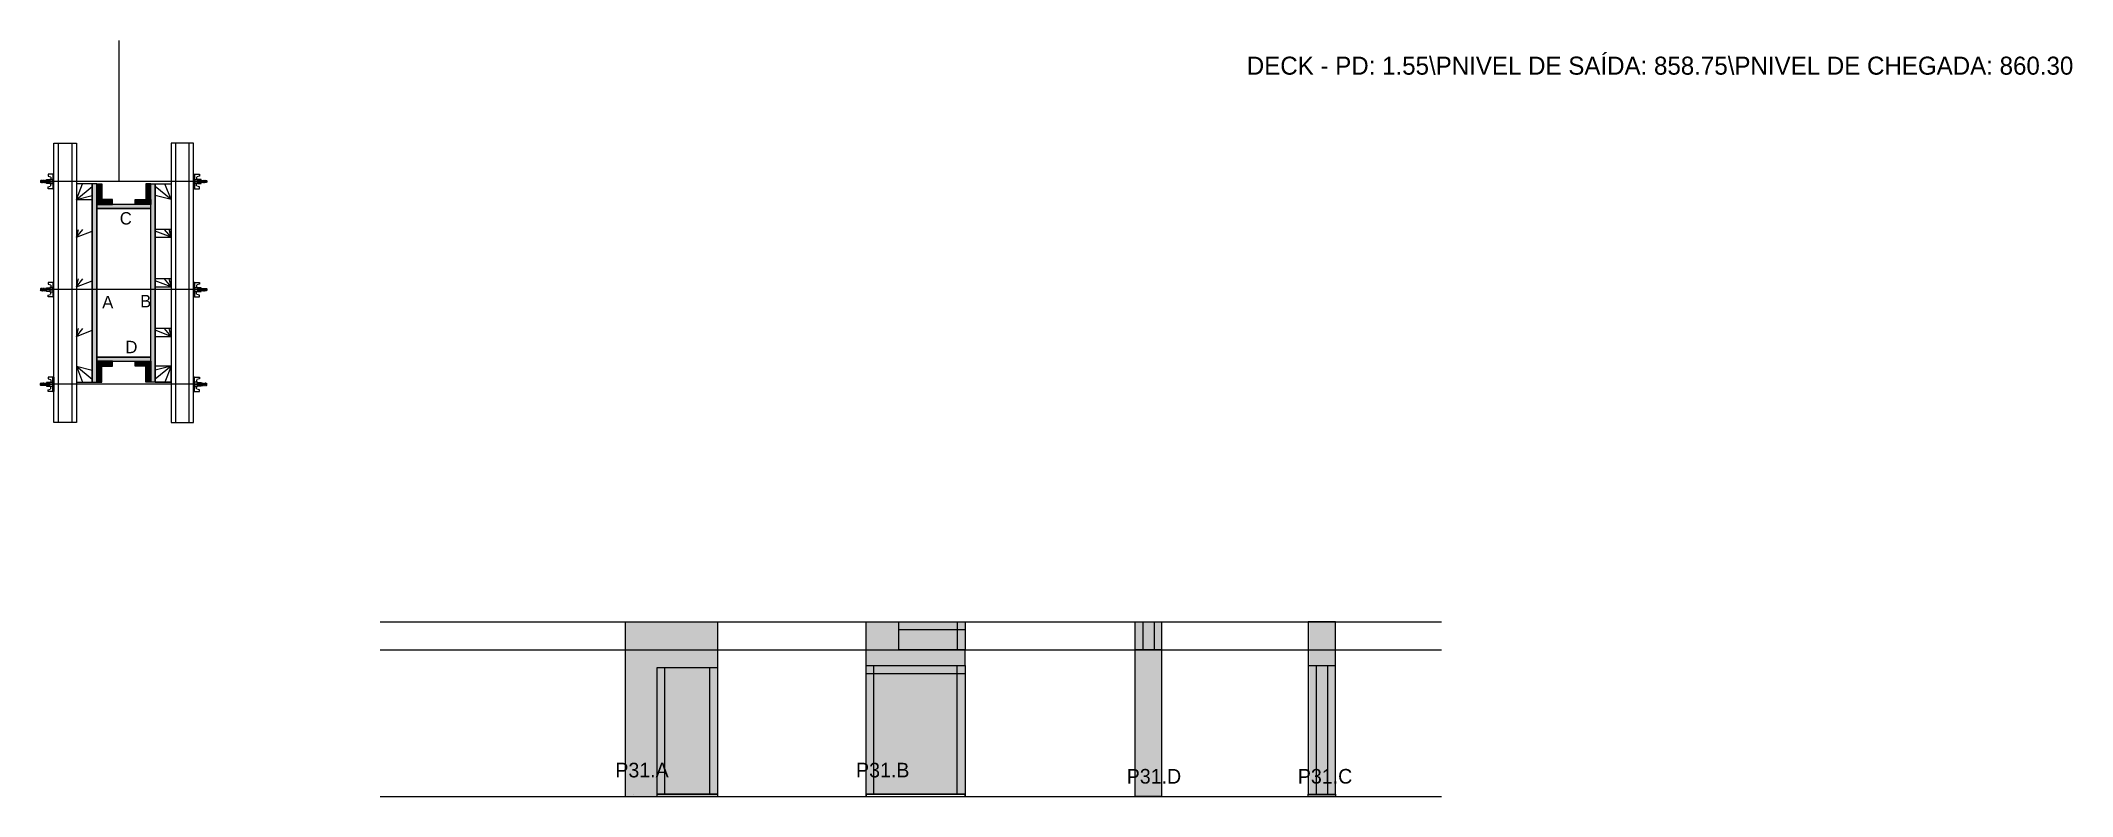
# Model space of a CAD drawing. Header units: metres. Extents: x 4535 to 6338, y 2057 to 2727.
import ezdxf

# ---------------------------------------------------------------- set-up
doc = ezdxf.new("R2010")
doc.units = ezdxf.units.M
for name, color, linetype in [('CHAPA', 7, 'Continuous'), ('COTA', 7, 'Continuous'), ('Hachura', 7, 'Continuous'), ('Madeira', 7, 'Continuous'), ('NOMENCLATURA', 7, 'Continuous'), ('Nível', 7, 'Continuous'), ('Painéis', 7, 'Continuous'), ('Perfil Metálico', 7, 'Continuous'), ('SARR_2.2x7', 7, 'Continuous'), ('SARRAFO', 7, 'Continuous'), ('Texto Seção', 7, 'Continuous'), ('TEXTO_GERAL', 7, 'Continuous')]:
    doc.layers.add(name, color=color, linetype=linetype)

msp = doc.modelspace()

# ---------------------------------------------------------------- hatches: boundary and pattern name
at = {"layer": 'COTA'}
h = msp.add_hatch(color=7, dxfattribs=at)
h.dxf.hatch_style = 1
h.paths.add_polyline_path([(5081.8, 2170.7), (5135.8, 2170.7), (5135.8, 2170.7), (5135.8, 2211.7), (5135.8, 2211.7), (5053.8, 2211.7), (5053.8, 2211.7), (5053.8, 2056.7), (5053.8, 2056.7), (5081.8, 2056.7), (5081.8, 2056.7), (5081.8, 2170.7)])
h = msp.add_hatch(color=7, dxfattribs=at)
h.dxf.hatch_style = 1
h.paths.add_polyline_path([(5296.5, 2211.7), (5267.5, 2211.7), (5267.5, 2186.7), (5296.5, 2186.7), (5296.5, 2211.7)])
h.paths.add_polyline_path([(5355.5, 2186.7), (5296.5, 2186.7), (5267.5, 2186.7), (5267.5, 2172.7), (5355.5, 2172.7), (5355.5, 2186.7)])
h = msp.add_hatch(color=7, dxfattribs=at)
h.dxf.hatch_style = 1
h.paths.add_polyline_path([(5684.1, 2211.7), (5661.1, 2211.7), (5661.1, 2211.7), (5661.1, 2172.7), (5661.1, 2172.7), (5684.1, 2172.7), (5684.1, 2172.7), (5684.1, 2211.7), (5684.1, 2211.7)])
h = msp.add_hatch(color=7, dxfattribs=at)
h.dxf.hatch_style = 1
h.paths.add_polyline_path([(5530.1, 2186.7), (5506.1, 2186.7), (5506.1, 2186.7), (5506.1, 2056.7), (5506.1, 2056.7), (5530.1, 2056.7), (5530.1, 2056.7), (5530.1, 2186.7)])
at = {"layer": 'Hachura'}
h = msp.add_hatch(color=7, dxfattribs=at)
h.dxf.hatch_style = 1
h.paths.add_polyline_path([(4584.5, 2600.4), (4580.5, 2600.4), (4580.5, 2600.4), (4580.5, 2424.4), (4580.5, 2424.4), (4584.5, 2424.4), (4584.5, 2424.4), (4584.5, 2600.4), (4584.5, 2600.4)])
h = msp.add_hatch(color=7, dxfattribs=at)
h.dxf.hatch_style = 1
h.paths.add_polyline_path([(4584.5, 2586.4), (4588.9, 2586.4), (4588.9, 2586.4), (4588.9, 2600.4), (4588.9, 2600.4), (4584.5, 2600.4), (4584.5, 2600.4), (4584.5, 2586.4)])
h = msp.add_hatch(color=7, dxfattribs=at)
h.dxf.hatch_style = 1
h.paths.add_polyline_path([(4632.5, 2586.4), (4628.1, 2586.4), (4628.1, 2586.4), (4628.1, 2600.4), (4628.1, 2600.4), (4632.5, 2600.4), (4632.5, 2600.4), (4632.5, 2586.4)])
h = msp.add_hatch(color=7, dxfattribs=at)
h.dxf.hatch_style = 1
h.paths.add_polyline_path([(4632.5, 2600.4), (4636.5, 2600.4), (4636.5, 2600.4), (4636.5, 2424.4), (4636.5, 2424.4), (4632.5, 2424.4), (4632.5, 2424.4), (4632.5, 2600.4), (4632.5, 2600.4)])
h = msp.add_hatch(color=7, dxfattribs=at)
h.dxf.hatch_style = 1
h.paths.add_polyline_path([(4584.5, 2582), (4584.5, 2586.4), (4584.5, 2586.4), (4598.5, 2586.4), (4598.5, 2586.4), (4598.5, 2582), (4598.5, 2582), (4584.5, 2582)])
h = msp.add_hatch(color=7, dxfattribs=at)
h.dxf.hatch_style = 1
h.paths.add_polyline_path([(4632.5, 2578.4), (4632.5, 2582), (4632.5, 2582), (4584.5, 2582), (4584.5, 2582), (4584.5, 2578.4), (4584.5, 2578.4), (4632.5, 2578.4)])
h = msp.add_hatch(color=7, dxfattribs=at)
h.dxf.hatch_style = 1
h.paths.add_polyline_path([(4632.5, 2578.4), (4632.5, 2582), (4632.5, 2582), (4584.5, 2582), (4584.5, 2582), (4584.5, 2578.4), (4584.5, 2578.4), (4632.5, 2578.4)])
h = msp.add_hatch(color=7, dxfattribs=at)
h.dxf.hatch_style = 1
h.paths.add_polyline_path([(4632.5, 2582), (4632.5, 2586.4), (4632.5, 2586.4), (4618.5, 2586.4), (4618.5, 2586.4), (4618.5, 2582), (4618.5, 2582), (4632.5, 2582)])
h = msp.add_hatch(color=7, dxfattribs=at)
h.dxf.hatch_style = 1
h.paths.add_polyline_path([(4632.5, 2442.8), (4632.5, 2446.4), (4632.5, 2446.4), (4584.5, 2446.4), (4584.5, 2446.4), (4584.5, 2442.8), (4584.5, 2442.8), (4632.5, 2442.8)])
h = msp.add_hatch(color=7, dxfattribs=at)
h.dxf.hatch_style = 1
h.paths.add_polyline_path([(4632.5, 2442.8), (4632.5, 2446.4), (4632.5, 2446.4), (4584.5, 2446.4), (4584.5, 2446.4), (4584.5, 2442.8), (4584.5, 2442.8), (4632.5, 2442.8)])
h = msp.add_hatch(color=7, dxfattribs=at)
h.dxf.hatch_style = 1
h.paths.add_polyline_path([(4584.5, 2438.4), (4584.5, 2442.8), (4584.5, 2442.8), (4598.5, 2442.8), (4598.5, 2442.8), (4598.5, 2438.4), (4598.5, 2438.4), (4584.5, 2438.4)])
h = msp.add_hatch(color=7, dxfattribs=at)
h.dxf.hatch_style = 1
h.paths.add_polyline_path([(4584.5, 2438.4), (4588.9, 2438.4), (4588.9, 2438.4), (4588.9, 2424.4), (4588.9, 2424.4), (4584.5, 2424.4), (4584.5, 2424.4), (4584.5, 2438.4)])
h = msp.add_hatch(color=7, dxfattribs=at)
h.dxf.hatch_style = 1
h.paths.add_polyline_path([(4632.5, 2438.4), (4632.5, 2442.8), (4632.5, 2442.8), (4618.5, 2442.8), (4618.5, 2442.8), (4618.5, 2438.4), (4618.5, 2438.4), (4632.5, 2438.4)])
h = msp.add_hatch(color=7, dxfattribs=at)
h.dxf.hatch_style = 1
h.paths.add_polyline_path([(4632.5, 2438.4), (4628.1, 2438.4), (4628.1, 2438.4), (4628.1, 2424.4), (4628.1, 2424.4), (4632.5, 2424.4), (4632.5, 2424.4), (4632.5, 2438.4)])
h = msp.add_hatch(color=7, dxfattribs=at)
h.dxf.hatch_style = 1
h.paths.add_polyline_path([(5355.5, 2211.7), (5296.5, 2211.7), (5296.5, 2186.7), (5355.5, 2186.7), (5355.5, 2211.7)])
h.paths.add_polyline_path([(5355.5, 2172.7), (5267.5, 2172.7), (5267.5, 2058.7), (5355.5, 2058.7), (5355.5, 2172.7)])
h = msp.add_hatch(color=7, dxfattribs=at)
h.dxf.hatch_style = 1
h.paths.add_polyline_path([(5530.1, 2211.7), (5506.1, 2211.7), (5506.1, 2186.7), (5530.1, 2186.7), (5530.1, 2211.7)])
h = msp.add_hatch(color=7, dxfattribs=at)
h.dxf.hatch_style = 1
h.paths.add_polyline_path([(5081.8, 2170.7), (5081.8, 2056.7), (5081.8, 2056.7), (5135.8, 2056.7), (5135.8, 2056.7), (5135.8, 2170.7), (5135.8, 2170.7), (5081.8, 2170.7)])
h = msp.add_hatch(color=7, dxfattribs=at)
h.dxf.hatch_style = 1
h.paths.add_polyline_path([(5684.1, 2172.7), (5661.1, 2172.7), (5661.1, 2172.7), (5661.1, 2056.7), (5661.1, 2056.7), (5684.1, 2056.7), (5684.1, 2056.7), (5684.1, 2172.7), (5684.1, 2172.7)])

# ---------------------------------------------------------------- linework, layer by layer
at = {"layer": 'CHAPA', "color": 7, "lineweight": 25}
for points in [[(4584.5, 2600.4), (4580.5, 2600.4), (4580.5, 2424.4), (4584.5, 2424.4)], [(4584.5, 2600.4), (4580.5, 2600.4), (4580.5, 2424.4), (4584.5, 2424.4)], [(4632.5, 2600.4), (4636.5, 2600.4), (4636.5, 2424.4), (4632.5, 2424.4)], [(4632.5, 2600.4), (4636.5, 2600.4), (4636.5, 2424.4), (4632.5, 2424.4)], [(4632.5, 2578.4), (4632.5, 2582), (4584.5, 2582), (4584.5, 2578.4)], [(4632.5, 2578.4), (4632.5, 2582), (4584.5, 2582), (4584.5, 2578.4)], [(4632.5, 2442.8), (4632.5, 2446.4), (4584.5, 2446.4), (4584.5, 2442.8)], [(4632.5, 2442.8), (4632.5, 2446.4), (4584.5, 2446.4), (4584.5, 2442.8)]]:
    msp.add_lwpolyline(points, close=True, dxfattribs=at)
at = {"layer": 'COTA', "color": 7, "lineweight": 25}
for p, q in [((5053.8, 2056.7), (5053.8, 2211.7)), ((5053.8, 2211.7), (5135.8, 2211.7)), ((5135.8, 2170.7), (5135.8, 2211.7)), ((5267.5, 2211.7), (5296.5, 2211.7)), ((5267.5, 2172.7), (5267.5, 2211.7)), ((5355.5, 2172.7), (5355.5, 2186.7)), ((5053.8, 2056.7), (5081.8, 2056.7)), ((5060.8, 2058.7), (5060.8, 2058.7)), ((5530.1, 2056.7), (5506.1, 2056.7))]:
    msp.add_line(p, q, dxfattribs=at)
for points in [[(5684.1, 2172.7), (5684.1, 2211.7), (5660.1, 2211.7), (5660.1, 2172.7)], [(5530.1, 2056.7), (5530.1, 2186.7), (5506.1, 2186.7), (5506.1, 2056.7)]]:
    msp.add_lwpolyline(points, dxfattribs=at)
at = {"layer": 'Defpoints', "color": 7, "lineweight": 25}
msp.add_line((4604.4, 2602.4), (4604.4, 2727.4), dxfattribs=at)
at = {"layer": 'Hachura', "color": 7, "lineweight": 25}
for p, q in [((4535, 2603.4), (4534.7, 2603.1)), ((4534.7, 2603.1), (4534.7, 2601.8)), ((4535, 2601.5), (4534.7, 2601.8)), ((4535.4, 2603.4), (4535, 2603.4)), ((4535, 2603.4), (4535, 2603.4)), ((4535, 2601.5), (4535, 2603.4)), ((4535.7, 2601.5), (4535, 2602.8)), ((4535.6, 2601.4), (4535, 2602.5)), ((4535, 2602), (4535.4, 2601.3)), ((4535, 2601.8), (4535.2, 2601.5)), ((4535.2, 2601.5), (4535, 2601.5)), ((4535.4, 2603.5), (4536.5, 2601.3)), ((4535.4, 2603.4), (4536.3, 2601.5)), ((4535.4, 2603.4), (4536.3, 2601.5)), ((4536.8, 2601.4), (4535.7, 2603.5)), ((4535.7, 2601.5), (4536.3, 2601.5)), ((4536.5, 2603.4), (4535.9, 2603.4)), ((4536.8, 2601.5), (4535.9, 2603.4)), ((4536.5, 2603.4), (4537.5, 2601.5)), ((4536.6, 2603.5), (4537.7, 2601.3)), ((4537.5, 2601.5), (4536.8, 2601.5)), ((4537.9, 2601.4), (4536.9, 2603.5)), ((4537.7, 2603.4), (4537, 2603.4)), ((4538, 2601.5), (4537, 2603.4)), ((4537.2, 2603.4), (4537, 2603.4)), ((4537.7, 2603.4), (4538.6, 2601.5)), ((4537.8, 2603.5), (4538.9, 2601.3)), ((4539.1, 2601.4), (4538, 2603.5)), ((4538.2, 2601.5), (4538, 2601.5)), ((4538.8, 2603.4), (4538.2, 2603.4)), ((4539.2, 2601.5), (4538.2, 2603.4)), ((4538.2, 2601.5), (4538.6, 2601.5)), ((4538.8, 2603.4), (4539.8, 2601.5)), ((4539.8, 2602.3), (4539.2, 2603.5)), ((4539.2, 2601.5), (4539.8, 2601.5)), ((4539.8, 2602.5), (4539.4, 2603.4)), ((4539.8, 2603.4), (4539.4, 2603.4)), ((4681.3, 2602.4), (4539.5, 2602.4)), ((4539.8, 2600.7), (4539.8, 2604.1)), ((4539.8, 2604.1), (4543, 2604.1)), ((4539.8, 2603), (4543, 2603)), ((4539.8, 2601.5), (4543, 2601.5)), ((4543, 2600.7), (4539.8, 2600.7)), ((4539.9, 2600.7), (4539.9, 2604.1)), ((4546.5, 2608.8), (4541.4, 2608.8)), ((4541.4, 2608.8), (4541.4, 2607.2)), ((4541.4, 2607.2), (4543.6, 2606.6)), ((4541.4, 2597.6), (4543.6, 2598.2)), ((4541.4, 2596), (4541.4, 2597.6)), ((4543, 2604.3), (4543, 2600.5)), ((4545.6, 2604.3), (4543, 2604.3)), ((4543, 2600.5), (4543, 2600.7)), ((4543, 2600.5), (4543, 2600.7)), ((4543, 2600.5), (4545.6, 2600.5)), ((4545.6, 2602.7), (4543.6, 2602.7)), ((4543.6, 2602.2), (4545.6, 2602.2)), ((4543.8, 2606.3), (4543.8, 2604.3)), ((4543.8, 2598.5), (4543.8, 2600.5)), ((4545.6, 2608.8), (4545.6, 2596)), ((4545.6, 2608.8), (4545.6, 2603.7)), ((4545.6, 2608.7), (4546.5, 2608.7)), ((4545.6, 2608.5), (4546.5, 2608.5)), ((4545.6, 2608.2), (4546.5, 2608.2)), ((4545.6, 2607.7), (4546.5, 2607.7)), ((4545.6, 2606.9), (4546.5, 2606.9)), ((4545.6, 2605.4), (4546.5, 2605.4)), ((4545.6, 2602.4), (4545.6, 2604.3)), ((4545.6, 2603.7), (4545.6, 2603)), ((4545.6, 2602.4), (4546.5, 2602.4)), ((4545.6, 2599.4), (4546.5, 2599.4)), ((4545.6, 2597.9), (4546.5, 2597.9)), ((4545.9, 2603.4), (4545.7, 2603.4)), ((4545.7, 2601.4), (4546.2, 2601.4)), ((4546.4, 2603.4), (4545.9, 2603.4)), ((4546.5, 2596), (4546.5, 2608.8)), ((4546.5, 2596.9), (4546.5, 2604.7)), ((4670.5, 2596), (4670.5, 2608.8)), ((4670.5, 2608.8), (4675.6, 2608.8)), ((4671.4, 2608.7), (4670.5, 2608.7)), ((4671.4, 2608.5), (4670.5, 2608.5)), ((4671.4, 2608.2), (4670.5, 2608.2)), ((4671.4, 2607.7), (4670.5, 2607.7)), ((4671.4, 2606.9), (4670.5, 2606.9)), ((4671.4, 2605.4), (4670.5, 2605.4)), ((4670.5, 2596.9), (4670.5, 2604.7)), ((4671.4, 2602.4), (4670.5, 2602.4)), ((4671.4, 2599.4), (4670.5, 2599.4)), ((4671.4, 2597.9), (4670.5, 2597.9)), ((4670.7, 2603.4), (4671.1, 2603.4)), ((4671.3, 2601.4), (4670.9, 2601.4)), ((4671.1, 2603.4), (4671.3, 2603.4)), ((4671.4, 2608.8), (4671.4, 2596)), ((4671.4, 2608.8), (4671.4, 2603.7)), ((4671.4, 2602.4), (4671.4, 2604.3)), ((4671.4, 2604.3), (4674, 2604.3)), ((4671.4, 2603.7), (4671.4, 2603)), ((4671.4, 2602.7), (4673.4, 2602.7)), ((4673.4, 2602.2), (4671.4, 2602.2)), ((4674, 2600.5), (4671.4, 2600.5)), ((4673.2, 2606.3), (4673.2, 2604.3)), ((4673.2, 2598.5), (4673.2, 2600.5)), ((4675.7, 2607.2), (4673.5, 2606.6)), ((4675.7, 2597.6), (4673.5, 2598.2)), ((4674, 2604.3), (4674, 2600.5)), ((4677.2, 2604.1), (4674, 2604.1)), ((4677.2, 2603), (4674, 2603)), ((4677.2, 2601.5), (4674, 2601.5)), ((4674, 2600.7), (4677.2, 2600.7)), ((4674, 2600.5), (4674, 2600.7)), ((4674, 2600.5), (4674, 2600.7)), ((4675.7, 2608.8), (4675.7, 2607.2)), ((4675.7, 2596), (4675.7, 2597.6)), ((4677.2, 2600.7), (4677.2, 2604.1)), ((4677.2, 2600.7), (4677.2, 2604.1)), ((4677.2, 2602.3), (4677.9, 2603.5)), ((4678.2, 2603.4), (4677.2, 2601.5)), ((4677.2, 2602.5), (4677.7, 2603.4)), ((4677.2, 2603.4), (4677.7, 2603.4)), ((4677.9, 2601.5), (4677.2, 2601.5)), ((4677.9, 2601.4), (4679, 2603.5)), ((4677.9, 2601.5), (4678.8, 2603.4)), ((4679.3, 2603.5), (4678.2, 2601.3)), ((4678.2, 2603.4), (4678.8, 2603.4)), ((4679.3, 2603.4), (4678.4, 2601.5)), ((4678.8, 2601.5), (4678.4, 2601.5)), ((4678.8, 2601.5), (4679, 2601.5)), ((4679, 2601.5), (4680, 2603.4)), ((4679.1, 2601.4), (4680.2, 2603.5)), ((4680.4, 2603.5), (4679.3, 2601.3)), ((4679.3, 2603.4), (4680, 2603.4)), ((4680.5, 2603.4), (4679.5, 2601.5)), ((4679.5, 2601.5), (4680.2, 2601.5)), ((4679.8, 2603.4), (4680, 2603.4)), ((4680.2, 2601.5), (4681.2, 2603.4)), ((4680.3, 2601.4), (4681.3, 2603.5)), ((4681.6, 2603.5), (4680.5, 2601.3)), ((4680.5, 2603.4), (4681.2, 2603.4)), ((4681.7, 2603.4), (4680.7, 2601.5)), ((4681.7, 2603.4), (4680.7, 2601.5)), ((4681.3, 2601.5), (4680.7, 2601.5)), ((4681.3, 2601.5), (4682, 2602.8)), ((4681.4, 2601.4), (4682, 2602.5)), ((4681.7, 2603.4), (4682, 2603.4)), ((4682, 2602), (4681.7, 2601.3)), ((4682, 2601.8), (4681.9, 2601.5)), ((4681.9, 2601.5), (4682, 2601.5)), ((4682, 2603.4), (4682, 2603.4)), ((4682, 2603.4), (4682.3, 2603.1)), ((4682, 2601.5), (4682, 2603.4)), ((4682, 2601.5), (4682.3, 2601.8)), ((4682.3, 2603.1), (4682.3, 2601.8)), ((4545.6, 2596), (4541.4, 2596)), ((4545.6, 2597.1), (4546.5, 2597.1)), ((4545.6, 2596.6), (4546.5, 2596.6)), ((4545.6, 2596.3), (4546.5, 2596.3)), ((4545.6, 2596.1), (4546.5, 2596.1)), ((4545.6, 2596), (4546.5, 2596)), ((4671.4, 2597.1), (4670.5, 2597.1)), ((4671.4, 2596.6), (4670.5, 2596.6)), ((4671.4, 2596.3), (4670.5, 2596.3)), ((4671.4, 2596.1), (4670.5, 2596.1)), ((4671.4, 2596), (4670.5, 2596)), ((4671.4, 2596), (4675.7, 2596)), ((4535, 2507.4), (4534.7, 2507.1)), ((4534.7, 2507.1), (4534.7, 2505.8)), ((4535.4, 2507.4), (4535, 2507.4)), ((4535, 2507.4), (4535, 2507.4)), ((4535, 2505.5), (4535, 2507.4)), ((4535.4, 2507.5), (4536.5, 2505.3)), ((4535.4, 2507.4), (4536.3, 2505.5)), ((4535.4, 2507.4), (4536.3, 2505.5)), ((4536.8, 2505.4), (4535.7, 2507.5)), ((4536.5, 2507.4), (4535.9, 2507.4)), ((4536.8, 2505.5), (4535.9, 2507.4)), ((4536.5, 2507.4), (4537.5, 2505.5)), ((4536.6, 2507.5), (4537.7, 2505.3)), ((4537.9, 2505.4), (4536.9, 2507.5)), ((4537.7, 2507.4), (4537, 2507.4)), ((4538, 2505.5), (4537, 2507.4)), ((4537.2, 2507.4), (4537, 2507.4)), ((4537.7, 2507.4), (4538.6, 2505.5)), ((4537.8, 2507.5), (4538.9, 2505.3)), ((4539.1, 2505.4), (4538, 2507.5)), ((4538.8, 2507.4), (4538.2, 2507.4)), ((4539.2, 2505.5), (4538.2, 2507.4)), ((4538.8, 2507.4), (4539.8, 2505.5)), ((4539.8, 2506.3), (4539.2, 2507.5)), ((4539.8, 2506.5), (4539.4, 2507.4)), ((4539.8, 2507.4), (4539.4, 2507.4)), ((4539.8, 2504.7), (4539.8, 2508.1)), ((4539.8, 2508.1), (4543, 2508.1)), ((4539.9, 2504.7), (4539.9, 2508.1)), ((4546.5, 2512.8), (4541.4, 2512.8)), ((4541.4, 2512.8), (4541.4, 2511.2)), ((4541.4, 2511.2), (4543.6, 2510.6)), ((4543, 2508.3), (4543, 2504.5)), ((4545.6, 2508.3), (4543, 2508.3)), ((4543.8, 2510.3), (4543.8, 2508.3)), ((4545.6, 2512.8), (4545.6, 2500)), ((4545.6, 2512.8), (4545.6, 2507.7)), ((4545.6, 2512.7), (4546.5, 2512.7)), ((4545.6, 2512.5), (4546.5, 2512.5)), ((4545.6, 2512.2), (4546.5, 2512.2)), ((4545.6, 2511.7), (4546.5, 2511.7)), ((4545.6, 2510.9), (4546.5, 2510.9)), ((4545.6, 2509.4), (4546.5, 2509.4)), ((4545.6, 2506.4), (4545.6, 2508.3)), ((4545.6, 2507.7), (4545.6, 2507)), ((4545.9, 2507.4), (4545.7, 2507.4)), ((4546.4, 2507.4), (4545.9, 2507.4)), ((4546.5, 2500), (4546.5, 2512.8)), ((4546.5, 2500.9), (4546.5, 2508.7)), ((4670.5, 2500), (4670.5, 2512.8)), ((4670.5, 2512.8), (4675.6, 2512.8)), ((4671.4, 2512.7), (4670.5, 2512.7)), ((4671.4, 2512.5), (4670.5, 2512.5)), ((4671.4, 2512.2), (4670.5, 2512.2)), ((4671.4, 2511.7), (4670.5, 2511.7)), ((4671.4, 2510.9), (4670.5, 2510.9)), ((4671.4, 2509.4), (4670.5, 2509.4)), ((4670.5, 2500.9), (4670.5, 2508.7)), ((4670.7, 2507.4), (4671.1, 2507.4)), ((4671.1, 2507.4), (4671.3, 2507.4)), ((4671.4, 2512.8), (4671.4, 2500)), ((4671.4, 2512.8), (4671.4, 2507.7)), ((4671.4, 2506.4), (4671.4, 2508.3)), ((4671.4, 2508.3), (4674, 2508.3)), ((4671.4, 2507.7), (4671.4, 2507)), ((4673.2, 2510.3), (4673.2, 2508.3)), ((4675.7, 2511.2), (4673.5, 2510.6)), ((4674, 2508.3), (4674, 2504.5)), ((4677.2, 2508.1), (4674, 2508.1)), ((4675.7, 2512.8), (4675.7, 2511.2)), ((4677.2, 2504.7), (4677.2, 2508.1)), ((4677.2, 2504.7), (4677.2, 2508.1)), ((4677.2, 2506.3), (4677.9, 2507.5)), ((4678.2, 2507.4), (4677.2, 2505.5)), ((4677.2, 2506.5), (4677.7, 2507.4)), ((4677.2, 2507.4), (4677.7, 2507.4)), ((4677.9, 2505.4), (4679, 2507.5)), ((4677.9, 2505.5), (4678.8, 2507.4)), ((4679.3, 2507.5), (4678.2, 2505.3)), ((4678.2, 2507.4), (4678.8, 2507.4)), ((4679.3, 2507.4), (4678.4, 2505.5)), ((4679, 2505.5), (4680, 2507.4)), ((4679.1, 2505.4), (4680.2, 2507.5)), ((4680.4, 2507.5), (4679.3, 2505.3)), ((4679.3, 2507.4), (4680, 2507.4)), ((4680.5, 2507.4), (4679.5, 2505.5)), ((4679.8, 2507.4), (4680, 2507.4)), ((4680.2, 2505.5), (4681.2, 2507.4)), ((4680.3, 2505.4), (4681.3, 2507.5)), ((4681.6, 2507.5), (4680.5, 2505.3)), ((4680.5, 2507.4), (4681.2, 2507.4)), ((4681.7, 2507.4), (4680.7, 2505.5)), ((4681.7, 2507.4), (4680.7, 2505.5)), ((4681.7, 2507.4), (4682, 2507.4)), ((4682, 2507.4), (4682, 2507.4)), ((4682, 2507.4), (4682.3, 2507.1)), ((4682, 2505.5), (4682, 2507.4)), ((4682.3, 2507.1), (4682.3, 2505.8)), ((4535, 2505.5), (4534.7, 2505.8)), ((4535.7, 2505.5), (4535, 2506.8)), ((4535.6, 2505.4), (4535, 2506.5)), ((4535, 2506), (4535.4, 2505.3)), ((4535, 2505.8), (4535.2, 2505.5)), ((4535.2, 2505.5), (4535, 2505.5)), ((4535.7, 2505.5), (4536.3, 2505.5)), ((4537.5, 2505.5), (4536.8, 2505.5)), ((4538.2, 2505.5), (4538, 2505.5)), ((4538.2, 2505.5), (4538.6, 2505.5)), ((4539.2, 2505.5), (4539.8, 2505.5)), ((4681.3, 2506.4), (4539.5, 2506.4)), ((4539.8, 2507), (4543, 2507)), ((4539.8, 2505.5), (4543, 2505.5)), ((4543, 2504.7), (4539.8, 2504.7)), ((4541.4, 2501.6), (4543.6, 2502.2)), ((4541.4, 2500), (4541.4, 2501.6)), ((4545.6, 2500), (4541.4, 2500)), ((4543, 2504.5), (4543, 2504.7)), ((4543, 2504.5), (4543, 2504.7)), ((4543, 2504.5), (4545.6, 2504.5)), ((4545.6, 2506.7), (4543.6, 2506.7)), ((4543.6, 2506.2), (4545.6, 2506.2)), ((4543.8, 2502.5), (4543.8, 2504.5)), ((4545.6, 2506.4), (4546.5, 2506.4)), ((4545.6, 2503.4), (4546.5, 2503.4)), ((4545.6, 2501.9), (4546.5, 2501.9)), ((4545.6, 2501.1), (4546.5, 2501.1)), ((4545.6, 2500.6), (4546.5, 2500.6)), ((4545.6, 2500.3), (4546.5, 2500.3)), ((4545.6, 2500.1), (4546.5, 2500.1)), ((4545.6, 2500), (4546.5, 2500)), ((4545.7, 2505.4), (4546.2, 2505.4)), ((4671.4, 2506.4), (4670.5, 2506.4)), ((4671.4, 2503.4), (4670.5, 2503.4)), ((4671.4, 2501.9), (4670.5, 2501.9)), ((4671.4, 2501.1), (4670.5, 2501.1)), ((4671.4, 2500.6), (4670.5, 2500.6)), ((4671.4, 2500.3), (4670.5, 2500.3)), ((4671.4, 2500.1), (4670.5, 2500.1)), ((4671.4, 2500), (4670.5, 2500)), ((4671.3, 2505.4), (4670.9, 2505.4)), ((4671.4, 2506.7), (4673.4, 2506.7)), ((4673.4, 2506.2), (4671.4, 2506.2)), ((4674, 2504.5), (4671.4, 2504.5)), ((4671.4, 2500), (4675.7, 2500)), ((4673.2, 2502.5), (4673.2, 2504.5)), ((4675.7, 2501.6), (4673.5, 2502.2)), ((4677.2, 2507), (4674, 2507)), ((4677.2, 2505.5), (4674, 2505.5)), ((4674, 2504.7), (4677.2, 2504.7)), ((4674, 2504.5), (4674, 2504.7)), ((4674, 2504.5), (4674, 2504.7)), ((4675.7, 2500), (4675.7, 2501.6)), ((4677.9, 2505.5), (4677.2, 2505.5)), ((4678.8, 2505.5), (4678.4, 2505.5)), ((4678.8, 2505.5), (4679, 2505.5)), ((4679.5, 2505.5), (4680.2, 2505.5)), ((4681.3, 2505.5), (4680.7, 2505.5)), ((4681.3, 2505.5), (4682, 2506.8)), ((4681.4, 2505.4), (4682, 2506.5)), ((4682, 2506), (4681.7, 2505.3)), ((4682, 2505.8), (4681.9, 2505.5)), ((4681.9, 2505.5), (4682, 2505.5)), ((4682, 2505.5), (4682.3, 2505.8)), ((4535, 2423.3), (4534.7, 2423)), ((4534.7, 2421.7), (4534.7, 2423)), ((4535, 2421.4), (4534.7, 2421.7)), ((4535, 2422.8), (4535.4, 2423.5)), ((4535.6, 2423.4), (4535, 2422.3)), ((4535, 2423), (4535.2, 2423.3)), ((4535.2, 2423.3), (4535, 2423.3)), ((4535.7, 2423.3), (4535, 2422)), ((4535, 2423.3), (4535, 2421.4)), ((4535.4, 2421.4), (4535, 2421.4)), ((4535, 2421.4), (4535, 2421.4)), ((4535.4, 2421.3), (4536.5, 2423.5)), ((4535.4, 2421.4), (4536.3, 2423.3)), ((4535.4, 2421.4), (4536.3, 2423.3)), ((4536.8, 2423.4), (4535.7, 2421.3)), ((4535.7, 2423.3), (4536.3, 2423.3)), ((4536.8, 2423.3), (4535.9, 2421.4)), ((4536.5, 2421.4), (4535.9, 2421.4)), ((4536.5, 2421.4), (4537.5, 2423.3)), ((4536.6, 2421.3), (4537.7, 2423.5)), ((4537.5, 2423.3), (4536.8, 2423.3)), ((4537.9, 2423.4), (4536.9, 2421.3)), ((4538, 2423.3), (4537, 2421.4)), ((4537.7, 2421.4), (4537, 2421.4)), ((4537.2, 2421.4), (4537, 2421.4)), ((4537.7, 2421.4), (4538.6, 2423.3)), ((4537.8, 2421.3), (4538.9, 2423.5)), ((4539.1, 2423.4), (4538, 2421.3)), ((4538.2, 2423.3), (4538, 2423.3)), ((4538.2, 2423.3), (4538.6, 2423.3)), ((4539.2, 2423.3), (4538.2, 2421.4)), ((4538.8, 2421.4), (4538.2, 2421.4)), ((4538.8, 2421.4), (4539.8, 2423.3)), ((4539.2, 2423.3), (4539.8, 2423.3)), ((4539.8, 2422.5), (4539.2, 2421.3)), ((4539.8, 2422.3), (4539.4, 2421.4)), ((4539.8, 2421.4), (4539.4, 2421.4)), ((4681.3, 2422.4), (4539.5, 2422.4)), ((4539.8, 2424.1), (4539.8, 2420.7)), ((4543, 2424.1), (4539.8, 2424.1)), ((4539.8, 2423.3), (4543, 2423.3)), ((4539.8, 2421.8), (4543, 2421.8)), ((4539.8, 2420.7), (4543, 2420.7)), ((4539.9, 2424.1), (4539.9, 2420.7)), ((4545.6, 2428.8), (4541.4, 2428.8)), ((4541.4, 2428.8), (4541.4, 2427.2)), ((4541.4, 2427.2), (4543.6, 2426.6)), ((4541.4, 2417.6), (4543.6, 2418.2)), ((4541.4, 2415.9), (4541.4, 2417.6)), ((4543, 2420.5), (4543, 2424.3)), ((4543, 2424.3), (4545.6, 2424.3)), ((4543, 2424.3), (4543, 2424.1)), ((4543, 2424.3), (4543, 2424.1)), ((4545.6, 2420.5), (4543, 2420.5)), ((4543.6, 2422.6), (4545.6, 2422.6)), ((4545.6, 2422.1), (4543.6, 2422.1)), ((4543.8, 2426.3), (4543.8, 2424.3)), ((4543.8, 2418.5), (4543.8, 2420.5)), ((4545.6, 2415.9), (4545.6, 2428.8)), ((4545.6, 2428.8), (4546.5, 2428.8)), ((4545.6, 2428.7), (4546.5, 2428.7)), ((4545.6, 2428.5), (4546.5, 2428.5)), ((4545.6, 2428.2), (4546.5, 2428.2)), ((4545.6, 2427.7), (4546.5, 2427.7)), ((4545.6, 2426.9), (4546.5, 2426.9)), ((4545.6, 2425.4), (4546.5, 2425.4)), ((4545.6, 2422.4), (4545.6, 2420.5)), ((4545.6, 2422.4), (4546.5, 2422.4)), ((4545.6, 2421.1), (4545.6, 2421.8)), ((4545.6, 2415.9), (4545.6, 2421.1)), ((4545.6, 2419.4), (4546.5, 2419.4)), ((4545.6, 2417.9), (4546.5, 2417.9)), ((4545.6, 2417.1), (4546.5, 2417.1)), ((4545.7, 2423.4), (4546.2, 2423.4)), ((4545.9, 2421.4), (4545.7, 2421.4)), ((4546.4, 2421.4), (4545.9, 2421.4)), ((4546.5, 2428.8), (4546.5, 2416)), ((4546.5, 2427.9), (4546.5, 2420.1)), ((4670.5, 2428.8), (4670.5, 2416)), ((4671.4, 2428.8), (4670.5, 2428.8)), ((4671.4, 2428.7), (4670.5, 2428.7)), ((4671.4, 2428.5), (4670.5, 2428.5)), ((4671.4, 2428.2), (4670.5, 2428.2)), ((4670.5, 2427.9), (4670.5, 2420.1)), ((4671.4, 2427.7), (4670.5, 2427.7)), ((4671.4, 2426.9), (4670.5, 2426.9)), ((4671.4, 2425.4), (4670.5, 2425.4)), ((4671.4, 2422.4), (4670.5, 2422.4)), ((4671.4, 2419.4), (4670.5, 2419.4)), ((4671.4, 2417.9), (4670.5, 2417.9)), ((4671.4, 2417.1), (4670.5, 2417.1)), ((4670.7, 2421.4), (4671.1, 2421.4)), ((4671.3, 2423.4), (4670.9, 2423.4)), ((4671.1, 2421.4), (4671.3, 2421.4)), ((4671.4, 2415.9), (4671.4, 2428.8)), ((4671.4, 2428.8), (4675.7, 2428.8)), ((4674, 2424.3), (4671.4, 2424.3)), ((4673.4, 2422.6), (4671.4, 2422.6)), ((4671.4, 2422.4), (4671.4, 2420.5)), ((4671.4, 2422.1), (4673.4, 2422.1)), ((4671.4, 2421.1), (4671.4, 2421.8)), ((4671.4, 2415.9), (4671.4, 2421.1)), ((4671.4, 2420.5), (4674, 2420.5)), ((4673.2, 2426.3), (4673.2, 2424.3)), ((4673.2, 2418.5), (4673.2, 2420.5)), ((4675.7, 2427.2), (4673.5, 2426.6)), ((4675.7, 2417.6), (4673.5, 2418.2)), ((4674, 2420.5), (4674, 2424.3)), ((4674, 2424.3), (4674, 2424.1)), ((4674, 2424.3), (4674, 2424.1)), ((4674, 2424.1), (4677.2, 2424.1)), ((4677.2, 2423.3), (4674, 2423.3)), ((4677.2, 2421.8), (4674, 2421.8)), ((4677.2, 2420.7), (4674, 2420.7)), ((4675.7, 2428.8), (4675.7, 2427.2)), ((4675.7, 2415.9), (4675.7, 2417.6)), ((4677.2, 2424.1), (4677.2, 2420.7)), ((4677.2, 2424.1), (4677.2, 2420.7)), ((4677.9, 2423.3), (4677.2, 2423.3)), ((4678.2, 2421.4), (4677.2, 2423.3)), ((4677.2, 2422.5), (4677.9, 2421.3)), ((4677.2, 2422.3), (4677.7, 2421.4)), ((4677.2, 2421.4), (4677.7, 2421.4)), ((4677.9, 2423.4), (4679, 2421.3)), ((4677.9, 2423.3), (4678.8, 2421.4)), ((4679.3, 2421.3), (4678.2, 2423.5)), ((4678.2, 2421.4), (4678.8, 2421.4)), ((4678.8, 2423.3), (4678.4, 2423.3)), ((4679.3, 2421.4), (4678.4, 2423.3)), ((4678.8, 2423.3), (4679, 2423.3)), ((4679, 2423.3), (4680, 2421.4)), ((4679.1, 2423.4), (4680.2, 2421.3)), ((4680.4, 2421.3), (4679.3, 2423.5)), ((4679.3, 2421.4), (4680, 2421.4)), ((4679.5, 2423.3), (4680.2, 2423.3)), ((4680.5, 2421.4), (4679.5, 2423.3)), ((4679.8, 2421.4), (4680, 2421.4)), ((4680.2, 2423.3), (4681.2, 2421.4)), ((4680.3, 2423.4), (4681.3, 2421.3)), ((4681.6, 2421.3), (4680.5, 2423.5)), ((4680.5, 2421.4), (4681.2, 2421.4)), ((4681.7, 2421.4), (4680.7, 2423.3)), ((4681.3, 2423.3), (4680.7, 2423.3)), ((4681.7, 2421.4), (4680.7, 2423.3)), ((4681.3, 2423.3), (4682, 2422)), ((4681.4, 2423.4), (4682, 2422.3)), ((4682, 2422.8), (4681.7, 2423.5)), ((4681.7, 2421.4), (4682, 2421.4)), ((4682, 2423), (4681.9, 2423.3)), ((4681.9, 2423.3), (4682, 2423.3)), ((4682, 2423.3), (4682.3, 2423)), ((4682, 2423.3), (4682, 2421.4)), ((4682, 2421.4), (4682.3, 2421.7)), ((4682, 2421.4), (4682, 2421.4)), ((4682.3, 2421.7), (4682.3, 2423)), ((4546.5, 2416), (4541.4, 2416)), ((4545.6, 2416.6), (4546.5, 2416.6)), ((4545.6, 2416.3), (4546.5, 2416.3)), ((4545.6, 2416.1), (4546.5, 2416.1)), ((4671.4, 2416.6), (4670.5, 2416.6)), ((4671.4, 2416.3), (4670.5, 2416.3)), ((4671.4, 2416.1), (4670.5, 2416.1)), ((4670.5, 2416), (4675.6, 2416))]:
    msp.add_line(p, q, dxfattribs=at)
at = {"layer": 'Madeira', "color": 7, "lineweight": 25}
for p, q in [((4566.5, 2586.4), (4571.9, 2600.4)), ((4566.5, 2586.4), (4580.5, 2597.9)), ((4650.5, 2586.4), (4636.5, 2597.9)), ((4650.5, 2586.4), (4645.1, 2600.4)), ((4566.5, 2586.4), (4580.5, 2589.9)), ((4650.5, 2586.4), (4636.5, 2589.9)), ((4566.5, 2552.9), (4572.3, 2559.9)), ((4566.5, 2552.9), (4568.2, 2559.9)), ((4566.5, 2552.9), (4580.5, 2558.3)), ((4650.5, 2552.9), (4636.5, 2558.3)), ((4650.5, 2552.9), (4644.8, 2559.9)), ((4650.5, 2552.9), (4648.8, 2559.9)), ((4566.5, 2508.9), (4572.3, 2515.9)), ((4566.5, 2508.9), (4568.2, 2515.9)), ((4566.5, 2508.9), (4580.5, 2514.3)), ((4650.5, 2508.9), (4636.5, 2514.3)), ((4650.5, 2508.9), (4644.8, 2515.9)), ((4650.5, 2508.9), (4648.8, 2515.9)), ((4566.5, 2464.9), (4572.3, 2471.9)), ((4566.5, 2464.9), (4568.2, 2471.9)), ((4650.5, 2464.9), (4644.8, 2471.9)), ((4650.5, 2464.9), (4648.8, 2471.9)), ((4566.5, 2464.9), (4580.5, 2470.3)), ((4650.5, 2464.9), (4636.5, 2470.3)), ((4566.5, 2438.4), (4580.5, 2426.9)), ((4566.5, 2438.4), (4580.5, 2434.9)), ((4566.5, 2438.4), (4571.9, 2424.4)), ((4650.5, 2438.4), (4636.5, 2426.9)), ((4650.5, 2438.4), (4636.5, 2434.9)), ((4650.5, 2438.4), (4645.1, 2424.4))]:
    msp.add_line(p, q, dxfattribs=at)
for points in [[(4566.5, 2586.4), (4580.5, 2586.4), (4580.5, 2600.4), (4566.5, 2600.4)], [(4566.5, 2424.4), (4580.5, 2424.4), (4580.5, 2600.4), (4566.5, 2600.4)], [(4650.5, 2424.4), (4636.5, 2424.4), (4636.5, 2600.4), (4650.5, 2600.4)], [(4650.5, 2552.9), (4650.5, 2559.9), (4636.5, 2559.9), (4636.5, 2552.9)], [(4650.5, 2508.9), (4650.5, 2515.9), (4636.5, 2515.9), (4636.5, 2508.9)], [(4650.5, 2464.9), (4650.5, 2471.9), (4636.5, 2471.9), (4636.5, 2464.9)], [(4650.5, 2438.4), (4636.5, 2438.4), (4636.5, 2424.4), (4650.5, 2424.4)]]:
    msp.add_lwpolyline(points, close=True, dxfattribs=at)
at = {"layer": 'Nível', "color": 7, "lineweight": 25}
for p, q in [((4836.2, 2211.7), (5778.2, 2211.7)), ((4836.2, 2186.7), (5778.2, 2186.7)), ((4836.2, 2056.7), (5778.2, 2056.7))]:
    msp.add_line(p, q, dxfattribs=at)
at = {"layer": 'Painéis', "color": 7, "lineweight": 25}
for p, q in [((5296.5, 2211.7), (5355.5, 2211.7)), ((5296.5, 2186.7), (5296.5, 2211.7)), ((5355.5, 2211.7), (5355.5, 2186.7)), ((5506.1, 2211.7), (5506.1, 2186.7)), ((5506.1, 2211.7), (5530.1, 2211.7)), ((5530.1, 2186.7), (5530.1, 2211.7)), ((5355.5, 2186.7), (5296.5, 2186.7)), ((5506.1, 2186.7), (5530.1, 2186.7)), ((5135.8, 2170.7), (5081.8, 2170.7)), ((5081.8, 2170.7), (5081.8, 2056.7)), ((5135.8, 2056.7), (5135.8, 2170.7)), ((5267.5, 2056.7), (5267.5, 2172.7)), ((5267.5, 2172.7), (5355.5, 2172.7)), ((5355.5, 2172.7), (5355.5, 2056.7)), ((5660.1, 2172.7), (5660.1, 2058.7)), ((5660.1, 2172.7), (5684.1, 2172.7)), ((5684.1, 2058.7), (5684.1, 2172.7)), ((5081.8, 2058.7), (5135.8, 2058.7)), ((5267.5, 2058.7), (5355.5, 2058.7)), ((5660.1, 2058.7), (5684.1, 2058.7))]:
    msp.add_line(p, q, dxfattribs=at)
for points in [[(4584.5, 2446.4), (4632.5, 2446.4), (4632.5, 2578.4), (4584.5, 2578.4)], [(5355.5, 2058.7), (5267.5, 2058.7), (5267.5, 2056.7), (5355.5, 2056.7)], [(5660.1, 2058.7), (5684.1, 2058.7), (5684.1, 2056.7), (5660.1, 2056.7)]]:
    msp.add_lwpolyline(points, close=True, dxfattribs=at)
msp.add_lwpolyline([(5081.8, 2056.7), (5135.8, 2056.7), (5135.8, 2058.7), (5081.8, 2058.7)], dxfattribs=at)
at = {"layer": 'Perfil Metálico', "color": 7, "lineweight": 25}
for points in [[(4546.5, 2636.4), (4566.5, 2636.4), (4566.5, 2388.4), (4546.5, 2388.4)], [(4562.5, 2388.4), (4550.5, 2388.4), (4550.5, 2636.4), (4562.5, 2636.4)], [(4670.5, 2636.4), (4650.5, 2636.4), (4650.5, 2388.4), (4670.5, 2388.4)], [(4654.5, 2388.4), (4666.5, 2388.4), (4666.5, 2636.4), (4654.5, 2636.4)]]:
    msp.add_lwpolyline(points, close=True, dxfattribs=at)
at = {"layer": 'SARR_2.2x7', "color": 7, "lineweight": 25}
for p, q in [((5296.5, 2204.7), (5355.5, 2204.7)), ((5348.5, 2211.7), (5348.5, 2186.7)), ((5513.1, 2211.7), (5513.1, 2186.7)), ((5523.1, 2211.7), (5523.1, 2186.7)), ((5088.8, 2058.7), (5088.8, 2170.7)), ((5128.8, 2058.7), (5128.8, 2170.7)), ((5267.5, 2165.7), (5355.5, 2165.7)), ((5274.5, 2058.7), (5274.5, 2172.7)), ((5348.5, 2058.7), (5348.5, 2172.7)), ((5667.1, 2172.7), (5667.1, 2058.7)), ((5677.1, 2172.7), (5677.1, 2058.7)), ((5128.8, 2058.7), (5128.8, 2058.7)), ((5274.5, 2058.7), (5274.5, 2058.7)), ((5348.5, 2058.7), (5348.5, 2058.7))]:
    msp.add_line(p, q, dxfattribs=at)
at = {"layer": 'SARRAFO', "color": 7, "lineweight": 25}
for points in [[(4588.9, 2600.4), (4588.9, 2586.4), (4584.5, 2586.4), (4584.5, 2600.4)], [(4628.1, 2600.4), (4628.1, 2586.4), (4632.5, 2586.4), (4632.5, 2600.4)], [(4598.5, 2586.4), (4584.5, 2586.4), (4584.5, 2582), (4598.5, 2582)], [(4618.5, 2586.4), (4632.5, 2586.4), (4632.5, 2582), (4618.5, 2582)], [(4598.5, 2442.8), (4584.5, 2442.8), (4584.5, 2438.4), (4598.5, 2438.4)], [(4588.9, 2424.4), (4588.9, 2438.4), (4584.5, 2438.4), (4584.5, 2424.4)], [(4618.5, 2442.8), (4632.5, 2442.8), (4632.5, 2438.4), (4618.5, 2438.4)], [(4628.1, 2424.4), (4628.1, 2438.4), (4632.5, 2438.4), (4632.5, 2424.4)]]:
    msp.add_lwpolyline(points, close=True, dxfattribs=at)

# ---------------------------------------------------------------- texts
at = {"layer": 'NOMENCLATURA', "color": 7, "lineweight": 25}
msp.add_text('DECK - PD: 1.55\\PNIVEL DE SAÍDA: 858.75\\PNIVEL DE CHEGADA: 860.30', height=16, dxfattribs=at).set_placement((5605.5, 2697.2))
at = {"layer": 'Texto Seção', "color": 7, "lineweight": 25}
for s, p in [('P31.A', (5044.9, 2073.5)), ('P31.B', (5258.6, 2073.5)), ('P31.D', (5498.9, 2068)), ('P31.C', (5650.8, 2068))]:
    msp.add_text(s, height=13, dxfattribs=at).set_placement(p)
at = {"layer": 'TEXTO_GERAL', "color": 7, "lineweight": 25}
for s, p in [('C', (4605, 2564.2)), ('A', (4589.4, 2489.9)), ('B', (4623.1, 2490.7)), ('D', (4610, 2450))]:
    msp.add_text(s, height=11, dxfattribs=at).set_placement(p)

doc.saveas('drawing.dxf')
